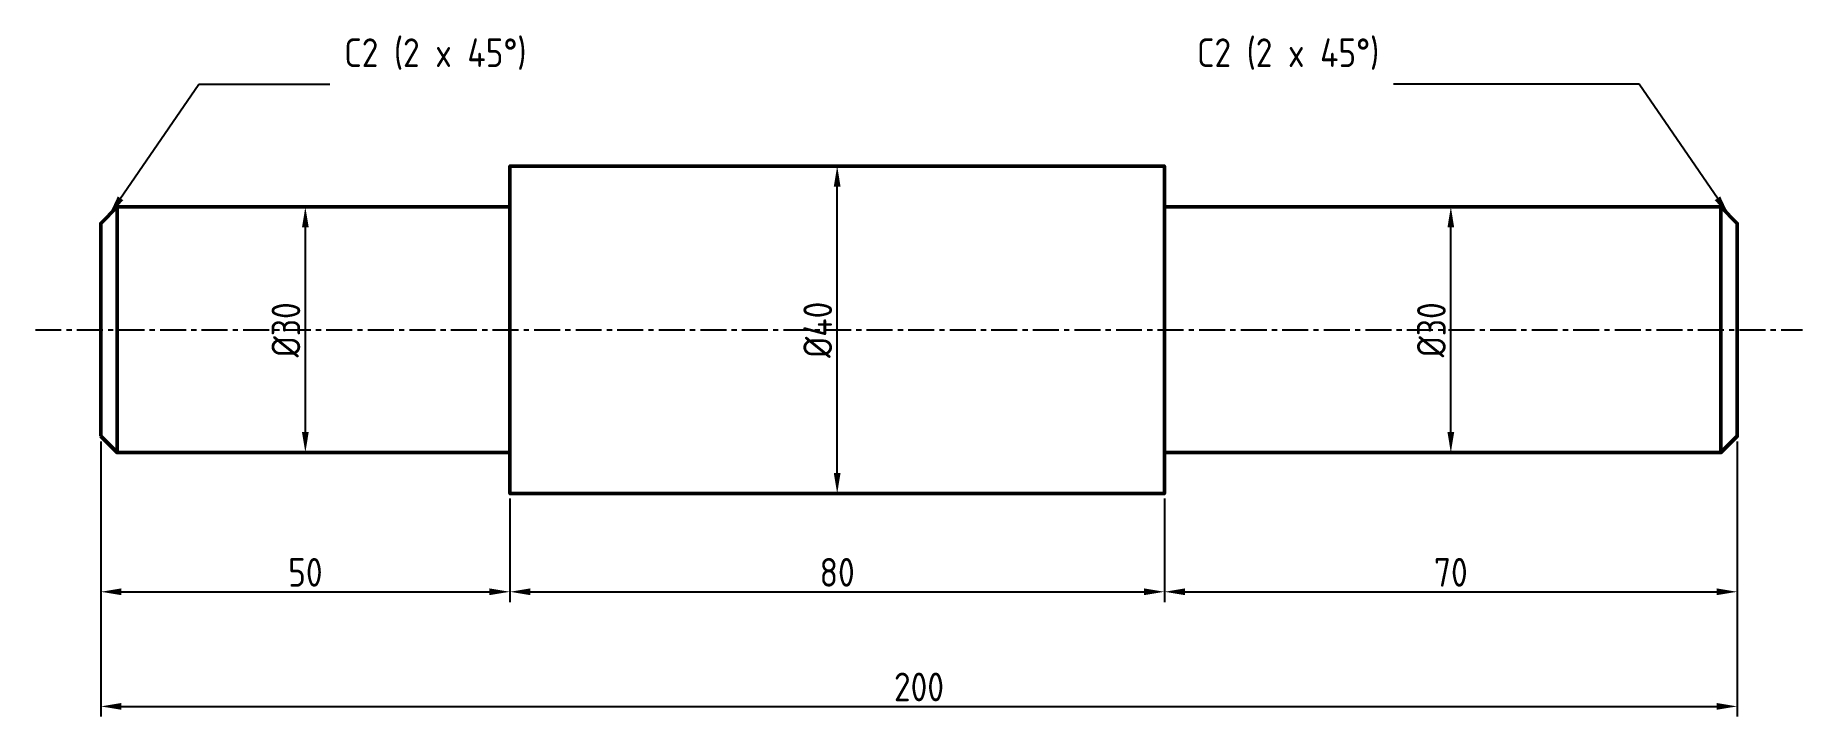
# Model space of a CAD drawing. Header units: millimetres. Extents: x -8 to 208, y -47 to 36.
import ezdxf

# ---------------------------------------------------------------- set-up
doc = ezdxf.new("R2010")
doc.units = ezdxf.units.MM
doc.linetypes.add('CENTER', pattern=[5.08, 3.175, -0.635, 0.635, -0.635])
for name, color, linetype, lineweight in [('CENTER', 1, 'CENTER', 25), ('DIM', 3, 'Continuous', 18), ('OUTLINE', 7, 'Continuous', 50)]:
    doc.layers.add(name, color=color, linetype=linetype, lineweight=lineweight)
doc.styles.get("Standard").update_dxf_attribs({"font": 'gbenor.shx', "bigfont": 'gbcbig.shx'})
doc.dimstyles.new('AGENTCAD', dxfattribs={"dimtxt": 3.5, "dimasz": 2.5, "dimexe": 1.25, "dimexo": 0.625, "dimtad": 1, "dimdsep": 46, "dimtxsty": 'Standard', "dimcen": 2.5, "dimazin": 3, "dimtfac": 1, "dimtmove": 0, "dimatfit": 3})

msp = doc.modelspace()

# ---------------------------------------------------------------- linework, layer by layer
at = {"layer": 'CENTER', "linetype": 'CENTER', "lineweight": 25}
msp.add_line((-8, 0), (208, 0), dxfattribs=at)
at = {"layer": 'OUTLINE', "lineweight": 50}
for p, q in [((2, -15), (2, 15)), ((50, -15), (50, 15)), ((130, -15), (130, 15)), ((198, -15), (198, 15))]:
    msp.add_line(p, q, dxfattribs=at)
msp.add_lwpolyline([(0, -13), (2, -15), (50, -15), (50, -20), (130, -20), (130, -15), (198, -15), (200, -13), (200, 13), (198, 15), (130, 15), (130, 20), (50, 20), (50, 15), (2, 15), (0, 13)], close=True, dxfattribs=at)

# ---------------------------------------------------------------- texts
at = {"layer": 'DIM', "char_height": 3.5}
for insert, attachment_point in [((29.75, 31.75), 7), ((156.25, 31.75), 9)]:
    msp.add_mtext('C2 (2 x 45%%d)', dxfattribs=dict(at, insert=insert, attachment_point=attachment_point))

# ---------------------------------------------------------------- dimensions: what is measured, and where the dimension line sits
at = {"layer": 'DIM'}
for base, p1, p2 in [((90, -20), (90, -20), (90, 20)), ((25, -15), (25, -15), (25, 15)), ((165, -15), (165, -15), (165, 15))]:
    msp.add_linear_dim(base=base, p1=p1, p2=p2, angle=90, text='%%c<>', dimstyle='AGENTCAD', override={"dimtxt": 3.5}, dxfattribs=at).render()
for base, p1, p2 in [((0, -32), (0, -13), (50, -20)), ((0, -46), (0, -13), (200, -13)), ((130, -32), (130, -20), (200, -13)), ((50, -32), (50, -20), (130, -20))]:
    msp.add_linear_dim(base=base, p1=p1, p2=p2, dimstyle='AGENTCAD', override={"dimtxt": 3.5}, dxfattribs=at).render()

# ---------------------------------------------------------------- leaders
for points in [[(1, 14), (12, 30), (28, 30)], [(199, 14), (188, 30), (158, 30)]]:
    msp.add_leader(points, dimstyle='AGENTCAD', dxfattribs=at)

doc.saveas('drawing.dxf')
